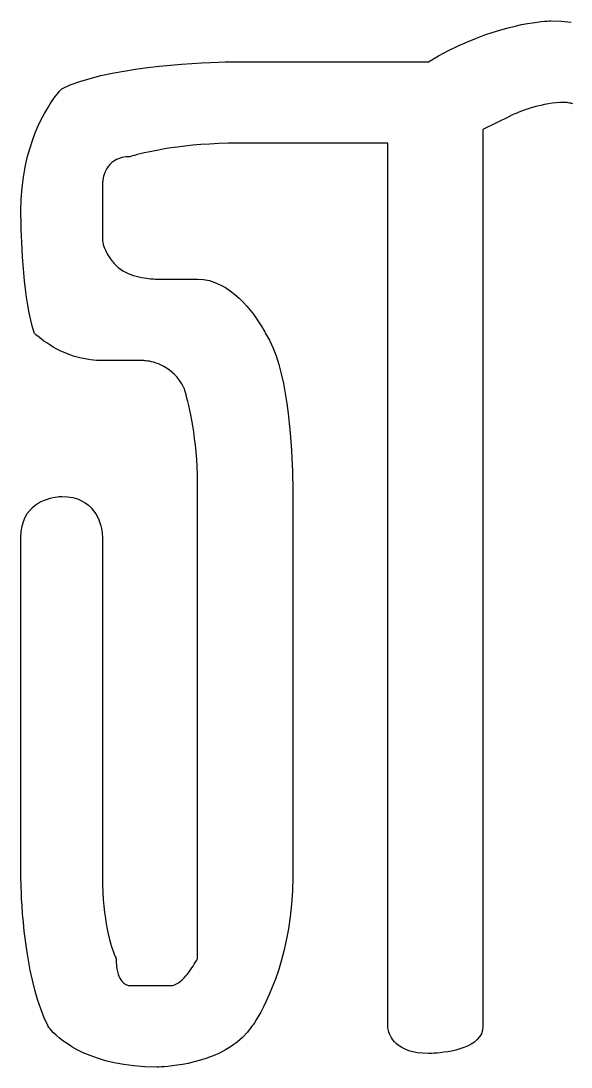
# Model space of a CAD drawing. Extents: x 8 to 213, y -217 to -66.
# Drawn here: x 132.67 to 136.92, y -102.8 to -94.72 of the extents above; entities that cross this region are included whole.
import ezdxf

# ---------------------------------------------------------------- set-up
doc = ezdxf.new("R2010")
doc.units = 0
doc.header["$MEASUREMENT"] = 0

msp = doc.modelspace()

# ---------------------------------------------------------------- linework, layer by layer
for p, q in [((136.4345, -94.7701, -55.0162), (136.4876, -94.757, -55.0162)), ((136.4876, -94.757, -55.0162), (136.5367, -94.7464, -55.0162)), ((136.5367, -94.7464, -55.0162), (136.5817, -94.7378, -55.0162)), ((136.5817, -94.7378, -55.0162), (136.6222, -94.7312, -55.0162)), ((136.6222, -94.7312, -55.0162), (136.6582, -94.7262, -55.0162)), ((136.6582, -94.7262, -55.0162), (136.6892, -94.7226, -55.0162)), ((136.6892, -94.7226, -55.0162), (136.7151, -94.7202, -55.0162)), ((136.7151, -94.7202, -55.0162), (136.7357, -94.7188, -55.0162)), ((136.7357, -94.7188, -55.0162), (136.7507, -94.718, -55.0162)), ((136.7507, -94.718, -55.0162), (136.7599, -94.7177, -55.0162)), ((136.7599, -94.7177, -55.0162), (136.763, -94.7177, -55.0162)), ((136.763, -94.7177, -55.0162), (136.8416, -94.72, -55.0162)), ((136.8416, -94.72, -55.0162), (136.9198, -94.7265, -55.0162)), ((136.1876, -94.8505, -55.0162), (136.254, -94.8256, -55.0162)), ((136.254, -94.8256, -55.0162), (136.3175, -94.8041, -55.0162)), ((136.3175, -94.8041, -55.0162), (136.3777, -94.7857, -55.0162)), ((136.3777, -94.7857, -55.0162), (136.4345, -94.7701, -55.0162)), ((135.9727, -94.9471, -55.0162), (136.0467, -94.911, -55.0162)), ((136.0467, -94.911, -55.0162), (136.1184, -94.8788, -55.0162)), ((136.1184, -94.8788, -55.0162), (136.1876, -94.8505, -55.0162)), ((135.8188, -95.0324, -55.0162), (135.8966, -94.9875, -55.0162)), ((135.8966, -94.9875, -55.0162), (135.9727, -94.9471, -55.0162)), ((133.5566, -95.09, -55.0162), (133.6475, -95.0777, -55.0162)), ((133.6475, -95.0777, -55.0162), (133.7375, -95.0673, -55.0162)), ((133.7375, -95.0673, -55.0162), (133.8254, -95.0586, -55.0162)), ((133.8254, -95.0586, -55.0162), (133.9102, -95.0515, -55.0162)), ((133.9102, -95.0515, -55.0162), (133.9908, -95.0459, -55.0162)), ((133.9908, -95.0459, -55.0162), (134.066, -95.0414, -55.0162)), ((134.066, -95.0414, -55.0162), (134.1347, -95.0381, -55.0162)), ((134.1347, -95.0381, -55.0162), (134.1959, -95.0357, -55.0162)), ((134.1959, -95.0357, -55.0162), (134.2484, -95.0341, -55.0162)), ((134.2484, -95.0341, -55.0162), (134.2912, -95.0331, -55.0162)), ((134.2912, -95.0331, -55.0162), (134.3231, -95.0326, -55.0162)), ((134.3231, -95.0326, -55.0162), (134.3431, -95.0324, -55.0162)), ((134.3431, -95.0324, -55.0162), (134.35, -95.0324, -55.0162)), ((134.35, -95.0324, -55.0162), (135.8188, -95.0324, -55.0162)), ((135.8188, -95.0324, -55.0162), (135.8188, -95.0324, -55.0162)), ((135.8188, -95.0324, -55.0162), (135.8188, -95.0324, -55.0162)), ((133.1263, -95.1854, -55.0162), (133.2054, -95.1613, -55.0162)), ((133.2054, -95.1613, -55.0162), (133.2891, -95.1399, -55.0162)), ((133.2891, -95.1399, -55.0162), (133.3763, -95.1209, -55.0162)), ((133.3763, -95.1209, -55.0162), (133.4658, -95.1044, -55.0162)), ((133.4658, -95.1044, -55.0162), (133.5566, -95.09, -55.0162)), ((132.9861, -95.2422, -55.0162), (133.0528, -95.2123, -55.0162)), ((133.0528, -95.2123, -55.0162), (133.1263, -95.1854, -55.0162)), ((132.9182, -95.3272, -55.0162), (132.937, -95.3013, -55.0162)), ((132.937, -95.3013, -55.0162), (132.9534, -95.28, -55.0162)), ((132.9534, -95.28, -55.0162), (132.967, -95.2635, -55.0162)), ((132.967, -95.2635, -55.0162), (132.9773, -95.2517, -55.0162)), ((132.9773, -95.2517, -55.0162), (132.9839, -95.2446, -55.0162)), ((132.9839, -95.2446, -55.0162), (132.9861, -95.2422, -55.0162)), ((132.8523, -95.4334, -55.0162), (132.8754, -95.3933, -55.0162)), ((132.8754, -95.3933, -55.0162), (132.8975, -95.3579, -55.0162)), ((132.8975, -95.3579, -55.0162), (132.9182, -95.3272, -55.0162)), ((136.5794, -95.3996, -55.0162), (136.5566, -95.4075, -55.0162)), ((136.6037, -95.3918, -55.0162), (136.5794, -95.3996, -55.0162)), ((136.6295, -95.3841, -55.0162), (136.6037, -95.3918, -55.0162)), ((136.6566, -95.3767, -55.0162), (136.6295, -95.3841, -55.0162)), ((136.6847, -95.3698, -55.0162), (136.6566, -95.3767, -55.0162)), ((136.7138, -95.3636, -55.0162), (136.6847, -95.3698, -55.0162)), ((136.7437, -95.3581, -55.0162), (136.7138, -95.3636, -55.0162)), ((136.7742, -95.3535, -55.0162), (136.7437, -95.3581, -55.0162)), ((136.8051, -95.3501, -55.0162), (136.7742, -95.3535, -55.0162)), ((136.8364, -95.3479, -55.0162), (136.8051, -95.3501, -55.0162)), ((136.8679, -95.3472, -55.0162), (136.8364, -95.3479, -55.0162)), ((136.8687, -95.3472, -55.0162), (136.8679, -95.3472, -55.0162)), ((136.871, -95.3473, -55.0162), (136.8687, -95.3472, -55.0162)), ((136.875, -95.3475, -55.0162), (136.871, -95.3473, -55.0162)), ((136.8805, -95.348, -55.0162), (136.875, -95.3475, -55.0162)), ((136.8876, -95.3488, -55.0162), (136.8805, -95.348, -55.0162)), ((136.8962, -95.35, -55.0162), (136.8876, -95.3488, -55.0162)), ((136.9064, -95.3517, -55.0162), (136.8962, -95.35, -55.0162)), ((136.9182, -95.3539, -55.0162), (136.9064, -95.3517, -55.0162)), ((136.9316, -95.3567, -55.0162), (136.9182, -95.3539, -55.0162)), ((132.8052, -95.5279, -55.0162), (132.8288, -95.4783, -55.0162)), ((132.8288, -95.4783, -55.0162), (132.8523, -95.4334, -55.0162)), ((136.4482, -95.4521, -55.0162), (136.2384, -95.557, -55.0162)), ((136.4498, -95.4513, -55.0162), (136.4482, -95.4521, -55.0162)), ((136.4543, -95.4491, -55.0162), (136.4498, -95.4513, -55.0162)), ((136.4617, -95.4457, -55.0162), (136.4543, -95.4491, -55.0162)), ((136.4717, -95.4412, -55.0162), (136.4617, -95.4457, -55.0162)), ((136.4843, -95.4357, -55.0162), (136.4717, -95.4412, -55.0162)), ((136.4992, -95.4294, -55.0162), (136.4843, -95.4357, -55.0162)), ((136.5163, -95.4225, -55.0162), (136.4992, -95.4294, -55.0162)), ((136.5355, -95.4151, -55.0162), (136.5163, -95.4225, -55.0162)), ((136.5566, -95.4075, -55.0162), (136.5355, -95.4151, -55.0162)), ((132.7822, -95.5822, -55.0162), (132.8052, -95.5279, -55.0162)), ((136.2384, -95.557, -55.0162), (136.2384, -102.4812, -55.0162)), ((132.7394, -95.7049, -55.0162), (132.7601, -95.6412, -55.0162)), ((132.7601, -95.6412, -55.0162), (132.7822, -95.5822, -55.0162)), ((132.7206, -95.7734, -55.0162), (132.7394, -95.7049, -55.0162)), ((133.6923, -95.7222, -55.0162), (133.6551, -95.7299, -55.0162)), ((133.7336, -95.7144, -55.0162), (133.6923, -95.7222, -55.0162)), ((133.7789, -95.7065, -55.0162), (133.7336, -95.7144, -55.0162)), ((133.828, -95.6988, -55.0162), (133.7789, -95.7065, -55.0162)), ((133.8808, -95.6915, -55.0162), (133.828, -95.6988, -55.0162)), ((133.9374, -95.6846, -55.0162), (133.8808, -95.6915, -55.0162)), ((133.9976, -95.6783, -55.0162), (133.9374, -95.6846, -55.0162)), ((134.0613, -95.6728, -55.0162), (133.9976, -95.6783, -55.0162)), ((134.1285, -95.6683, -55.0162), (134.0613, -95.6728, -55.0162)), ((134.199, -95.6648, -55.0162), (134.1285, -95.6683, -55.0162)), ((134.2729, -95.6627, -55.0162), (134.199, -95.6648, -55.0162)), ((134.35, -95.6619, -55.0162), (134.2729, -95.6627, -55.0162)), ((135.504, -95.6619, -55.0162), (134.35, -95.6619, -55.0162)), ((135.504, -102.4812, -55.0162), (135.504, -95.6619, -55.0162)), ((132.7041, -95.8465, -55.0162), (132.7206, -95.7734, -55.0162)), ((133.3894, -95.7996, -55.0162), (133.3728, -95.8121, -55.0162)), ((133.4083, -95.7886, -55.0162), (133.3894, -95.7996, -55.0162)), ((133.4297, -95.7796, -55.0162), (133.4083, -95.7886, -55.0162)), ((133.4538, -95.7727, -55.0162), (133.4297, -95.7796, -55.0162)), ((133.4808, -95.7683, -55.0162), (133.4538, -95.7727, -55.0162)), ((133.5107, -95.7668, -55.0162), (133.4808, -95.7683, -55.0162)), ((133.513, -95.766, -55.0162), (133.5107, -95.7668, -55.0162)), ((133.52, -95.7639, -55.0162), (133.513, -95.766, -55.0162)), ((133.5316, -95.7604, -55.0162), (133.52, -95.7639, -55.0162)), ((133.5476, -95.7559, -55.0162), (133.5316, -95.7604, -55.0162)), ((133.5681, -95.7504, -55.0162), (133.5476, -95.7559, -55.0162)), ((133.5928, -95.7441, -55.0162), (133.5681, -95.7504, -55.0162)), ((133.6219, -95.7372, -55.0162), (133.5928, -95.7441, -55.0162)), ((133.6551, -95.7299, -55.0162), (133.6219, -95.7372, -55.0162)), ((132.6905, -95.9244, -55.0162), (132.7041, -95.8465, -55.0162)), ((133.32, -95.8874, -55.0162), (133.3143, -95.9028, -55.0162)), ((133.3271, -95.8717, -55.0162), (133.32, -95.8874, -55.0162)), ((133.3358, -95.856, -55.0162), (133.3271, -95.8717, -55.0162)), ((133.3462, -95.8407, -55.0162), (133.3358, -95.856, -55.0162)), ((133.3585, -95.8259, -55.0162), (133.3462, -95.8407, -55.0162)), ((133.3728, -95.8121, -55.0162), (133.3585, -95.8259, -55.0162)), ((132.6802, -96.0071, -55.0162), (132.6905, -95.9244, -55.0162)), ((133.3016, -95.9639, -55.0162), (133.3011, -95.9708, -55.0162)), ((133.3026, -95.9548, -55.0162), (133.3016, -95.9639, -55.0162)), ((133.3042, -95.9438, -55.0162), (133.3026, -95.9548, -55.0162)), ((133.3065, -95.9313, -55.0162), (133.3042, -95.9438, -55.0162)), ((133.3099, -95.9175, -55.0162), (133.3065, -95.9313, -55.0162)), ((133.3143, -95.9028, -55.0162), (133.3099, -95.9175, -55.0162)), ((132.6737, -96.0944, -55.0162), (132.6802, -96.0071, -55.0162)), ((133.3011, -95.9708, -55.0162), (133.3009, -95.9751, -55.0162)), ((133.3009, -95.9751, -55.0162), (133.3009, -95.9766, -55.0162)), ((133.3009, -95.9766, -55.0162), (133.3009, -96.3963, -55.0162)), ((132.6714, -96.1865, -55.0162), (132.6737, -96.0944, -55.0162)), ((132.6714, -96.1911, -55.0162), (132.6714, -96.1865, -55.0162)), ((132.6714, -96.1865, -55.0162), (132.6714, -96.1865, -55.0162)), ((132.6715, -96.2044, -55.0162), (132.6714, -96.1911, -55.0162)), ((132.6718, -96.2258, -55.0162), (132.6715, -96.2044, -55.0162)), ((132.6722, -96.2544, -55.0162), (132.6718, -96.2258, -55.0162)), ((132.673, -96.2897, -55.0162), (132.6722, -96.2544, -55.0162)), ((132.6742, -96.3309, -55.0162), (132.673, -96.2897, -55.0162)), ((132.6759, -96.3773, -55.0162), (132.6742, -96.3309, -55.0162)), ((132.6781, -96.4282, -55.0162), (132.6759, -96.3773, -55.0162)), ((132.681, -96.4828, -55.0162), (132.6781, -96.4282, -55.0162)), ((133.3009, -96.3963, -55.0162), (133.3016, -96.412, -55.0162)), ((133.3016, -96.412, -55.0162), (133.3038, -96.4276, -55.0162)), ((133.3038, -96.4276, -55.0162), (133.3073, -96.4431, -55.0162)), ((133.3073, -96.4431, -55.0162), (133.3118, -96.4584, -55.0162)), ((132.6845, -96.5405, -55.0162), (132.681, -96.4828, -55.0162)), ((133.3118, -96.4584, -55.0162), (133.3173, -96.4733, -55.0162)), ((133.3173, -96.4733, -55.0162), (133.3235, -96.4879, -55.0162)), ((133.3235, -96.4879, -55.0162), (133.3304, -96.5019, -55.0162)), ((133.3304, -96.5019, -55.0162), (133.3378, -96.5155, -55.0162)), ((133.3378, -96.5155, -55.0162), (133.3455, -96.5283, -55.0162)), ((133.3455, -96.5283, -55.0162), (133.3533, -96.5405, -55.0162)), ((132.6889, -96.6006, -55.0162), (132.6845, -96.5405, -55.0162)), ((132.6941, -96.6623, -55.0162), (132.6889, -96.6006, -55.0162)), ((133.3533, -96.5405, -55.0162), (133.3612, -96.5519, -55.0162)), ((133.3612, -96.5519, -55.0162), (133.3689, -96.5625, -55.0162)), ((133.3689, -96.5625, -55.0162), (133.3762, -96.572, -55.0162)), ((133.3762, -96.572, -55.0162), (133.3831, -96.5806, -55.0162)), ((133.3831, -96.5806, -55.0162), (133.3894, -96.5881, -55.0162)), ((133.3894, -96.5881, -55.0162), (133.3949, -96.5944, -55.0162)), ((133.3949, -96.5944, -55.0162), (133.3994, -96.5994, -55.0162)), ((133.3994, -96.5994, -55.0162), (133.4029, -96.6031, -55.0162)), ((133.4029, -96.6031, -55.0162), (133.405, -96.6053, -55.0162)), ((133.405, -96.6053, -55.0162), (133.4058, -96.6061, -55.0162)), ((133.4058, -96.6061, -55.0162), (133.4223, -96.6211, -55.0162)), ((132.7002, -96.725, -55.0162), (132.6941, -96.6623, -55.0162)), ((133.4223, -96.6211, -55.0162), (133.4401, -96.6345, -55.0162)), ((133.4401, -96.6345, -55.0162), (133.459, -96.6466, -55.0162)), ((133.459, -96.6466, -55.0162), (133.4788, -96.6573, -55.0162)), ((133.4788, -96.6573, -55.0162), (133.4992, -96.6668, -55.0162)), ((133.4992, -96.6668, -55.0162), (133.52, -96.675, -55.0162)), ((133.52, -96.675, -55.0162), (133.541, -96.6822, -55.0162)), ((133.541, -96.6822, -55.0162), (133.5619, -96.6884, -55.0162)), ((133.5619, -96.6884, -55.0162), (133.5825, -96.6936, -55.0162)), ((133.5825, -96.6936, -55.0162), (133.6025, -96.6979, -55.0162)), ((132.7074, -96.7879, -55.0162), (132.7002, -96.725, -55.0162)), ((133.6025, -96.6979, -55.0162), (133.6217, -96.7015, -55.0162)), ((133.6217, -96.7015, -55.0162), (133.64, -96.7043, -55.0162)), ((133.64, -96.7043, -55.0162), (133.6569, -96.7065, -55.0162)), ((133.6569, -96.7065, -55.0162), (133.6724, -96.7082, -55.0162)), ((133.6724, -96.7082, -55.0162), (133.6861, -96.7094, -55.0162)), ((133.6861, -96.7094, -55.0162), (133.6979, -96.7102, -55.0162)), ((133.6979, -96.7102, -55.0162), (133.7074, -96.7107, -55.0162)), ((133.7074, -96.7107, -55.0162), (133.7145, -96.7109, -55.0162)), ((133.7145, -96.7109, -55.0162), (133.719, -96.711, -55.0162)), ((133.719, -96.711, -55.0162), (133.7205, -96.711, -55.0162)), ((133.7205, -96.711, -55.0162), (134.0353, -96.711, -55.0162)), ((134.0353, -96.711, -55.0162), (134.0817, -96.7141, -55.0162)), ((134.0817, -96.7141, -55.0162), (134.1264, -96.7228, -55.0162)), ((134.1264, -96.7228, -55.0162), (134.1695, -96.7365, -55.0162)), ((134.1695, -96.7365, -55.0162), (134.2107, -96.7547, -55.0162)), ((134.2107, -96.7547, -55.0162), (134.25, -96.7766, -55.0162)), ((134.25, -96.7766, -55.0162), (134.2874, -96.8017, -55.0162)), ((132.7157, -96.8503, -55.0162), (132.7074, -96.7879, -55.0162)), ((132.7251, -96.9116, -55.0162), (132.7157, -96.8503, -55.0162)), ((134.2874, -96.8017, -55.0162), (134.3227, -96.8292, -55.0162)), ((134.3227, -96.8292, -55.0162), (134.3559, -96.8587, -55.0162)), ((132.7358, -96.971, -55.0162), (132.7251, -96.9116, -55.0162)), ((134.3559, -96.8587, -55.0162), (134.3869, -96.8895, -55.0162)), ((134.3869, -96.8895, -55.0162), (134.4156, -96.9208, -55.0162)), ((134.4156, -96.9208, -55.0162), (134.4419, -96.9522, -55.0162)), ((132.7479, -97.0277, -55.0162), (132.7358, -96.971, -55.0162)), ((134.4419, -96.9522, -55.0162), (134.4658, -96.9829, -55.0162)), ((134.4658, -96.9829, -55.0162), (134.4872, -97.0124, -55.0162)), ((134.4872, -97.0124, -55.0162), (134.506, -97.04, -55.0162)), ((132.7614, -97.0812, -55.0162), (132.7479, -97.0277, -55.0162)), ((132.7763, -97.1307, -55.0162), (132.7614, -97.0812, -55.0162)), ((134.506, -97.04, -55.0162), (134.5221, -97.0651, -55.0162)), ((134.5221, -97.0651, -55.0162), (134.5355, -97.087, -55.0162)), ((134.5355, -97.087, -55.0162), (134.546, -97.1052, -55.0162)), ((132.7779, -97.1322, -55.0162), (132.7763, -97.1307, -55.0162)), ((132.7825, -97.1365, -55.0162), (132.7779, -97.1322, -55.0162)), ((132.7901, -97.1434, -55.0162), (132.7825, -97.1365, -55.0162)), ((132.8007, -97.1525, -55.0162), (132.7901, -97.1434, -55.0162)), ((132.814, -97.1634, -55.0162), (132.8007, -97.1525, -55.0162)), ((132.8301, -97.176, -55.0162), (132.814, -97.1634, -55.0162)), ((132.8489, -97.1898, -55.0162), (132.8301, -97.176, -55.0162)), ((134.546, -97.1052, -55.0162), (134.5536, -97.1189, -55.0162)), ((134.5536, -97.1189, -55.0162), (134.5583, -97.1276, -55.0162)), ((134.5583, -97.1276, -55.0162), (134.5598, -97.1307, -55.0162)), ((134.5598, -97.1307, -55.0162), (134.5897, -97.1816, -55.0162)), ((132.8703, -97.2045, -55.0162), (132.8489, -97.1898, -55.0162)), ((132.8942, -97.2199, -55.0162), (132.8703, -97.2045, -55.0162)), ((132.9206, -97.2356, -55.0162), (132.8942, -97.2199, -55.0162)), ((132.9493, -97.2513, -55.0162), (132.9206, -97.2356, -55.0162)), ((132.9803, -97.2666, -55.0162), (132.9493, -97.2513, -55.0162)), ((134.5897, -97.1816, -55.0162), (134.6167, -97.2395, -55.0162)), ((134.6167, -97.2395, -55.0162), (134.6408, -97.3031, -55.0162)), ((133.0135, -97.2814, -55.0162), (132.9803, -97.2666, -55.0162)), ((133.0488, -97.2952, -55.0162), (133.0135, -97.2814, -55.0162)), ((133.0861, -97.3077, -55.0162), (133.0488, -97.2952, -55.0162)), ((133.1255, -97.3187, -55.0162), (133.0861, -97.3077, -55.0162)), ((133.1667, -97.3277, -55.0162), (133.1255, -97.3187, -55.0162)), ((133.2097, -97.3346, -55.0162), (133.1667, -97.3277, -55.0162)), ((133.2545, -97.339, -55.0162), (133.2097, -97.3346, -55.0162)), ((133.3009, -97.3405, -55.0162), (133.2545, -97.339, -55.0162)), ((133.6156, -97.3405, -55.0162), (133.3009, -97.3405, -55.0162)), ((133.6171, -97.3405, -55.0162), (133.6156, -97.3405, -55.0162)), ((133.6216, -97.3407, -55.0162), (133.6171, -97.3405, -55.0162)), ((133.6287, -97.3412, -55.0162), (133.6216, -97.3407, -55.0162)), ((133.6383, -97.3422, -55.0162), (133.6287, -97.3412, -55.0162)), ((133.65, -97.3438, -55.0162), (133.6383, -97.3422, -55.0162)), ((134.6408, -97.3031, -55.0162), (134.6622, -97.3715, -55.0162)), ((133.6638, -97.3461, -55.0162), (133.65, -97.3438, -55.0162)), ((133.6792, -97.3495, -55.0162), (133.6638, -97.3461, -55.0162)), ((133.6962, -97.3539, -55.0162), (133.6792, -97.3495, -55.0162)), ((133.7144, -97.3596, -55.0162), (133.6962, -97.3539, -55.0162)), ((133.7336, -97.3667, -55.0162), (133.7144, -97.3596, -55.0162)), ((133.7537, -97.3754, -55.0162), (133.7336, -97.3667, -55.0162)), ((133.7742, -97.3858, -55.0162), (133.7537, -97.3754, -55.0162)), ((133.7951, -97.3981, -55.0162), (133.7742, -97.3858, -55.0162)), ((133.8161, -97.4125, -55.0162), (133.7951, -97.3981, -55.0162)), ((133.8369, -97.429, -55.0162), (133.8161, -97.4125, -55.0162)), ((134.6622, -97.3715, -55.0162), (134.6811, -97.4438, -55.0162)), ((133.8573, -97.4479, -55.0162), (133.8369, -97.429, -55.0162)), ((133.8771, -97.4693, -55.0162), (133.8573, -97.4479, -55.0162)), ((133.896, -97.4934, -55.0162), (133.8771, -97.4693, -55.0162)), ((133.9139, -97.5204, -55.0162), (133.896, -97.4934, -55.0162)), ((134.6811, -97.4438, -55.0162), (134.6977, -97.5187, -55.0162)), ((133.9303, -97.5503, -55.0162), (133.9139, -97.5204, -55.0162)), ((133.9311, -97.5526, -55.0162), (133.9303, -97.5503, -55.0162)), ((133.9333, -97.5595, -55.0162), (133.9311, -97.5526, -55.0162)), ((133.9367, -97.5708, -55.0162), (133.9333, -97.5595, -55.0162)), ((133.9413, -97.5864, -55.0162), (133.9367, -97.5708, -55.0162)), ((134.6977, -97.5187, -55.0162), (134.712, -97.5954, -55.0162)), ((133.9467, -97.606, -55.0162), (133.9413, -97.5864, -55.0162)), ((133.953, -97.6296, -55.0162), (133.9467, -97.606, -55.0162)), ((133.9599, -97.657, -55.0162), (133.953, -97.6296, -55.0162)), ((133.9673, -97.688, -55.0162), (133.9599, -97.657, -55.0162)), ((134.712, -97.5954, -55.0162), (134.7243, -97.6728, -55.0162)), ((133.975, -97.7224, -55.0162), (133.9673, -97.688, -55.0162)), ((133.9828, -97.7601, -55.0162), (133.975, -97.7224, -55.0162)), ((134.7243, -97.6728, -55.0162), (134.7347, -97.7499, -55.0162)), ((133.9906, -97.801, -55.0162), (133.9828, -97.7601, -55.0162)), ((133.9983, -97.8449, -55.0162), (133.9906, -97.801, -55.0162)), ((134.7347, -97.7499, -55.0162), (134.7434, -97.8257, -55.0162)), ((134.7434, -97.8257, -55.0162), (134.7505, -97.8991, -55.0162)), ((134.0057, -97.8916, -55.0162), (133.9983, -97.8449, -55.0162)), ((134.0126, -97.941, -55.0162), (134.0057, -97.8916, -55.0162)), ((134.7505, -97.8991, -55.0162), (134.7562, -97.9691, -55.0162)), ((134.0189, -97.9929, -55.0162), (134.0126, -97.941, -55.0162)), ((134.7562, -97.9691, -55.0162), (134.7606, -98.0347, -55.0162)), ((134.0243, -98.0472, -55.0162), (134.0189, -97.9929, -55.0162)), ((134.0289, -98.1036, -55.0162), (134.0243, -98.0472, -55.0162)), ((134.7606, -98.0347, -55.0162), (134.764, -98.0949, -55.0162)), ((134.0323, -98.1622, -55.0162), (134.0289, -98.1036, -55.0162)), ((134.764, -98.0949, -55.0162), (134.7664, -98.1486, -55.0162)), ((134.7664, -98.1486, -55.0162), (134.768, -98.1949, -55.0162)), ((134.0345, -98.2226, -55.0162), (134.0323, -98.1622, -55.0162)), ((134.0353, -98.2847, -55.0162), (134.0345, -98.2226, -55.0162)), ((134.768, -98.1949, -55.0162), (134.7689, -98.2326, -55.0162)), ((134.0353, -101.3271, -55.0162), (134.0353, -98.2847, -55.0162)), ((134.7689, -98.2326, -55.0162), (134.7694, -98.2609, -55.0162)), ((134.7694, -98.2609, -55.0162), (134.7696, -98.2786, -55.0162)), ((134.7696, -98.2786, -55.0162), (134.7696, -98.2847, -55.0162)), ((134.7696, -98.2847, -55.0162), (134.7696, -101.3271, -55.0162)), ((132.937, -98.3945, -55.0162), (132.9534, -98.3921, -55.0162)), ((132.9534, -98.3921, -55.0162), (132.967, -98.3907, -55.0162)), ((132.967, -98.3907, -55.0162), (132.9773, -98.3899, -55.0162)), ((132.9773, -98.3899, -55.0162), (132.9839, -98.3896, -55.0162)), ((132.9839, -98.3896, -55.0162), (132.9861, -98.3896, -55.0162)), ((132.9861, -98.3896, -55.0162), (133.031, -98.3919, -55.0162)), ((133.031, -98.3919, -55.0162), (133.0714, -98.3984, -55.0162)), ((132.7601, -98.476, -55.0162), (132.7822, -98.4576, -55.0162)), ((132.7822, -98.4576, -55.0162), (132.8052, -98.442, -55.0162)), ((132.8052, -98.442, -55.0162), (132.8288, -98.4289, -55.0162)), ((132.8288, -98.4289, -55.0162), (132.8523, -98.4183, -55.0162)), ((132.8523, -98.4183, -55.0162), (132.8754, -98.4097, -55.0162)), ((132.8754, -98.4097, -55.0162), (132.8975, -98.4031, -55.0162)), ((132.8975, -98.4031, -55.0162), (132.9182, -98.3981, -55.0162)), ((132.9182, -98.3981, -55.0162), (132.937, -98.3945, -55.0162)), ((133.0714, -98.3984, -55.0162), (133.1076, -98.4087, -55.0162)), ((133.1076, -98.4087, -55.0162), (133.1397, -98.4223, -55.0162)), ((133.1397, -98.4223, -55.0162), (133.1681, -98.4388, -55.0162)), ((133.1681, -98.4388, -55.0162), (133.1929, -98.4576, -55.0162)), ((133.1929, -98.4576, -55.0162), (133.2144, -98.4783, -55.0162)), ((132.6905, -98.5829, -55.0162), (132.7041, -98.5507, -55.0162)), ((132.7041, -98.5507, -55.0162), (132.7206, -98.5224, -55.0162)), ((132.7206, -98.5224, -55.0162), (132.7394, -98.4976, -55.0162)), ((132.7394, -98.4976, -55.0162), (132.7601, -98.476, -55.0162)), ((133.2144, -98.4783, -55.0162), (133.2329, -98.5004, -55.0162)), ((133.2329, -98.5004, -55.0162), (133.2485, -98.5234, -55.0162)), ((133.2485, -98.5234, -55.0162), (133.2615, -98.547, -55.0162)), ((133.2615, -98.547, -55.0162), (133.2722, -98.5705, -55.0162)), ((132.6737, -98.6595, -55.0162), (132.6802, -98.619, -55.0162)), ((132.6802, -98.619, -55.0162), (132.6905, -98.5829, -55.0162)), ((133.2722, -98.5705, -55.0162), (133.2807, -98.5936, -55.0162)), ((133.2807, -98.5936, -55.0162), (133.2874, -98.6157, -55.0162)), ((133.2874, -98.6157, -55.0162), (133.2924, -98.6364, -55.0162)), ((132.6714, -98.7043, -55.0162), (132.6737, -98.6595, -55.0162)), ((132.6714, -101.3271, -55.0162), (132.6714, -98.7043, -55.0162)), ((133.2924, -98.6364, -55.0162), (133.296, -98.6552, -55.0162)), ((133.296, -98.6552, -55.0162), (133.2984, -98.6716, -55.0162)), ((133.2984, -98.6716, -55.0162), (133.2998, -98.6852, -55.0162)), ((133.2998, -98.6852, -55.0162), (133.3006, -98.6955, -55.0162)), ((133.3006, -98.6955, -55.0162), (133.3008, -98.7021, -55.0162)), ((133.3008, -98.7021, -55.0162), (133.3009, -98.7043, -55.0162)), ((133.3009, -98.7043, -55.0162), (133.3009, -101.3271, -55.0162)), ((132.6714, -101.3325, -55.0162), (132.6714, -101.3271, -55.0162)), ((132.6716, -101.3481, -55.0162), (132.6714, -101.3325, -55.0162)), ((132.6721, -101.3732, -55.0162), (132.6716, -101.3481, -55.0162)), ((132.6731, -101.4069, -55.0162), (132.6721, -101.3732, -55.0162)), ((133.3009, -101.3271, -55.0162), (133.3016, -101.3885, -55.0162)), ((134.0353, -101.3295, -55.0162), (134.0353, -101.3271, -55.0162)), ((134.0353, -101.3363, -55.0162), (134.0353, -101.3295, -55.0162)), ((134.0353, -101.3473, -55.0162), (134.0353, -101.3363, -55.0162)), ((134.0353, -101.3624, -55.0162), (134.0353, -101.3473, -55.0162)), ((134.0353, -101.3812, -55.0162), (134.0353, -101.3624, -55.0162)), ((134.0353, -101.4036, -55.0162), (134.0353, -101.3812, -55.0162)), ((134.7696, -101.3271, -55.0162), (134.7674, -101.4349, -55.0162)), ((132.6747, -101.4484, -55.0162), (132.6731, -101.4069, -55.0162)), ((132.6771, -101.4971, -55.0162), (132.6747, -101.4484, -55.0162)), ((133.3016, -101.3885, -55.0162), (133.3038, -101.4467, -55.0162)), ((133.3038, -101.4467, -55.0162), (133.3073, -101.5018, -55.0162)), ((134.0353, -101.4293, -55.0162), (134.0353, -101.4036, -55.0162)), ((134.0353, -101.4581, -55.0162), (134.0353, -101.4293, -55.0162)), ((134.0353, -101.4897, -55.0162), (134.0353, -101.4581, -55.0162)), ((134.7674, -101.4349, -55.0162), (134.7608, -101.5379, -55.0162)), ((132.6804, -101.552, -55.0162), (132.6771, -101.4971, -55.0162)), ((133.3073, -101.5018, -55.0162), (133.3118, -101.5537, -55.0162)), ((134.0353, -101.5238, -55.0162), (134.0353, -101.4897, -55.0162)), ((134.0353, -101.5604, -55.0162), (134.0353, -101.5238, -55.0162)), ((134.7608, -101.5379, -55.0162), (134.7505, -101.636, -55.0162)), ((132.6848, -101.6125, -55.0162), (132.6804, -101.552, -55.0162)), ((132.6905, -101.6777, -55.0162), (132.6848, -101.6125, -55.0162)), ((133.3118, -101.5537, -55.0162), (133.3173, -101.6025, -55.0162)), ((133.3173, -101.6025, -55.0162), (133.3235, -101.6482, -55.0162)), ((134.0353, -101.5991, -55.0162), (134.0353, -101.5604, -55.0162)), ((134.0353, -101.6396, -55.0162), (134.0353, -101.5991, -55.0162)), ((132.6976, -101.7468, -55.0162), (132.6905, -101.6777, -55.0162)), ((133.3235, -101.6482, -55.0162), (133.3304, -101.6907, -55.0162)), ((133.3304, -101.6907, -55.0162), (133.3378, -101.73, -55.0162)), ((134.0353, -101.6818, -55.0162), (134.0353, -101.6396, -55.0162)), ((134.0353, -101.7255, -55.0162), (134.0353, -101.6818, -55.0162)), ((134.7505, -101.636, -55.0162), (134.7369, -101.7292, -55.0162)), ((132.7063, -101.819, -55.0162), (132.6976, -101.7468, -55.0162)), ((133.3378, -101.73, -55.0162), (133.3455, -101.7662, -55.0162)), ((133.3455, -101.7662, -55.0162), (133.3533, -101.7992, -55.0162)), ((134.0353, -101.7703, -55.0162), (134.0353, -101.7255, -55.0162)), ((134.0353, -101.816, -55.0162), (134.0353, -101.7703, -55.0162)), ((134.7369, -101.7292, -55.0162), (134.7205, -101.8173, -55.0162)), ((132.7167, -101.8937, -55.0162), (132.7063, -101.819, -55.0162)), ((133.3533, -101.7992, -55.0162), (133.3612, -101.8291, -55.0162)), ((133.3612, -101.8291, -55.0162), (133.3689, -101.8559, -55.0162)), ((133.3689, -101.8559, -55.0162), (133.3762, -101.8795, -55.0162)), ((134.0353, -101.8625, -55.0162), (134.0353, -101.816, -55.0162)), ((134.0353, -101.9094, -55.0162), (134.0353, -101.8625, -55.0162)), ((134.7205, -101.8173, -55.0162), (134.7017, -101.9003, -55.0162)), ((132.729, -101.9699, -55.0162), (132.7167, -101.8937, -55.0162)), ((133.3762, -101.8795, -55.0162), (133.3831, -101.9, -55.0162)), ((133.3831, -101.9, -55.0162), (133.3894, -101.9173, -55.0162)), ((133.3894, -101.9173, -55.0162), (133.3949, -101.9314, -55.0162)), ((133.3949, -101.9314, -55.0162), (133.3994, -101.9424, -55.0162)), ((133.3994, -101.9424, -55.0162), (133.4029, -101.9503, -55.0162)), ((134.0353, -101.9566, -55.0162), (134.0353, -101.9094, -55.0162)), ((134.7017, -101.9003, -55.0162), (134.681, -101.9781, -55.0162)), ((132.7434, -102.0468, -55.0162), (132.729, -101.9699, -55.0162)), ((133.4029, -101.9503, -55.0162), (133.405, -101.955, -55.0162)), ((133.405, -101.955, -55.0162), (133.4058, -101.9566, -55.0162)), ((133.4058, -101.9566, -55.0162), (133.4066, -101.9865, -55.0162)), ((133.4066, -101.9865, -55.0162), (133.4087, -102.0135, -55.0162)), ((133.4087, -102.0135, -55.0162), (133.4122, -102.0376, -55.0162)), ((133.9916, -102.0305, -55.0162), (134.0012, -102.0157, -55.0162)), ((134.0012, -102.0157, -55.0162), (134.0098, -102.0019, -55.0162)), ((134.0098, -102.0019, -55.0162), (134.0172, -101.9894, -55.0162)), ((134.0172, -101.9894, -55.0162), (134.0235, -101.9784, -55.0162)), ((134.0235, -101.9784, -55.0162), (134.0285, -101.9694, -55.0162)), ((134.0285, -101.9694, -55.0162), (134.0322, -101.9625, -55.0162)), ((134.0322, -101.9625, -55.0162), (134.0345, -101.9581, -55.0162)), ((134.0345, -101.9581, -55.0162), (134.0353, -101.9566, -55.0162)), ((134.681, -101.9781, -55.0162), (134.6589, -102.0506, -55.0162)), ((132.7599, -102.1238, -55.0162), (132.7434, -102.0468, -55.0162)), ((133.4122, -102.0376, -55.0162), (133.4167, -102.059, -55.0162)), ((133.4167, -102.059, -55.0162), (133.4222, -102.0779, -55.0162)), ((133.4222, -102.0779, -55.0162), (133.4285, -102.0945, -55.0162)), ((133.4285, -102.0945, -55.0162), (133.4353, -102.1088, -55.0162)), ((133.917, -102.1211, -55.0162), (133.9311, -102.1073, -55.0162)), ((133.9311, -102.1073, -55.0162), (133.9446, -102.0926, -55.0162)), ((133.9446, -102.0926, -55.0162), (133.9575, -102.0772, -55.0162)), ((133.9575, -102.0772, -55.0162), (133.9697, -102.0615, -55.0162)), ((133.9697, -102.0615, -55.0162), (133.9811, -102.0458, -55.0162)), ((133.9811, -102.0458, -55.0162), (133.9916, -102.0305, -55.0162)), ((134.6589, -102.0506, -55.0162), (134.6358, -102.1178, -55.0162)), ((132.7788, -102.2, -55.0162), (132.7599, -102.1238, -55.0162)), ((133.4353, -102.1088, -55.0162), (133.4427, -102.1211, -55.0162)), ((133.4427, -102.1211, -55.0162), (133.4504, -102.1315, -55.0162)), ((133.4504, -102.1315, -55.0162), (133.4582, -102.1402, -55.0162)), ((133.4582, -102.1402, -55.0162), (133.4661, -102.1473, -55.0162)), ((133.4661, -102.1473, -55.0162), (133.4738, -102.153, -55.0162)), ((133.4738, -102.153, -55.0162), (133.4811, -102.1574, -55.0162)), ((133.4811, -102.1574, -55.0162), (133.488, -102.1608, -55.0162)), ((133.488, -102.1608, -55.0162), (133.4943, -102.1632, -55.0162)), ((133.4943, -102.1632, -55.0162), (133.4998, -102.1648, -55.0162)), ((133.4998, -102.1648, -55.0162), (133.5043, -102.1657, -55.0162)), ((133.5043, -102.1657, -55.0162), (133.5078, -102.1662, -55.0162)), ((133.5078, -102.1662, -55.0162), (133.5099, -102.1664, -55.0162)), ((133.5099, -102.1664, -55.0162), (133.5107, -102.1664, -55.0162)), ((133.5107, -102.1664, -55.0162), (133.8254, -102.1664, -55.0162)), ((133.8254, -102.1664, -55.0162), (133.8412, -102.1649, -55.0162)), ((133.8412, -102.1649, -55.0162), (133.8568, -102.1606, -55.0162)), ((133.8568, -102.1606, -55.0162), (133.8723, -102.1537, -55.0162)), ((133.8723, -102.1537, -55.0162), (133.8875, -102.1446, -55.0162)), ((133.8875, -102.1446, -55.0162), (133.9025, -102.1336, -55.0162)), ((133.9025, -102.1336, -55.0162), (133.917, -102.1211, -55.0162)), ((134.6123, -102.1795, -55.0162), (134.5888, -102.2358, -55.0162)), ((134.6358, -102.1178, -55.0162), (134.6123, -102.1795, -55.0162)), ((132.8003, -102.2746, -55.0162), (132.7788, -102.2, -55.0162)), ((134.5888, -102.2358, -55.0162), (134.5657, -102.2865, -55.0162)), ((132.8244, -102.3469, -55.0162), (132.8003, -102.2746, -55.0162)), ((132.8513, -102.416, -55.0162), (132.8244, -102.3469, -55.0162)), ((134.5436, -102.3314, -55.0162), (134.5229, -102.3707, -55.0162)), ((134.5657, -102.2865, -55.0162), (134.5436, -102.3314, -55.0162)), ((132.8812, -102.4812, -55.0162), (132.8513, -102.416, -55.0162)), ((134.4876, -102.4316, -55.0162), (134.474, -102.4532, -55.0162)), ((134.5041, -102.4041, -55.0162), (134.4876, -102.4316, -55.0162)), ((134.5229, -102.3707, -55.0162), (134.5041, -102.4041, -55.0162)), ((132.8828, -102.4834, -55.0162), (132.8812, -102.4812, -55.0162)), ((132.8877, -102.49, -55.0162), (132.8828, -102.4834, -55.0162)), ((132.8961, -102.5003, -55.0162), (132.8877, -102.49, -55.0162)), ((132.9081, -102.5139, -55.0162), (132.8961, -102.5003, -55.0162)), ((134.4549, -102.4812, -55.0162), (134.4212, -102.5261, -55.0162)), ((134.4572, -102.478, -55.0162), (134.4549, -102.4812, -55.0162)), ((134.4637, -102.4687, -55.0162), (134.4572, -102.478, -55.0162)), ((134.474, -102.4532, -55.0162), (134.4637, -102.4687, -55.0162)), ((135.5041, -102.4827, -55.0162), (135.504, -102.4812, -55.0162)), ((135.5043, -102.487, -55.0162), (135.5041, -102.4827, -55.0162)), ((135.5051, -102.4939, -55.0162), (135.5043, -102.487, -55.0162)), ((135.5065, -102.503, -55.0162), (135.5051, -102.4939, -55.0162)), ((135.5089, -102.514, -55.0162), (135.5065, -102.503, -55.0162)), ((136.2354, -102.5111, -55.0162), (136.2267, -102.538, -55.0162)), ((136.2384, -102.4812, -55.0162), (136.2354, -102.5111, -55.0162)), ((132.9239, -102.5303, -55.0162), (132.9081, -102.5139, -55.0162)), ((132.9435, -102.5492, -55.0162), (132.9239, -102.5303, -55.0162)), ((132.9673, -102.5698, -55.0162), (132.9435, -102.5492, -55.0162)), ((132.9954, -102.592, -55.0162), (132.9673, -102.5698, -55.0162)), ((133.0278, -102.615, -55.0162), (132.9954, -102.592, -55.0162)), ((134.3834, -102.5665, -55.0162), (134.3421, -102.6026, -55.0162)), ((134.4212, -102.5261, -55.0162), (134.3834, -102.5665, -55.0162)), ((135.5125, -102.5265, -55.0162), (135.5089, -102.514, -55.0162)), ((135.5175, -102.5403, -55.0162), (135.5125, -102.5265, -55.0162)), ((135.5242, -102.555, -55.0162), (135.5175, -102.5403, -55.0162)), ((135.5327, -102.5704, -55.0162), (135.5242, -102.555, -55.0162)), ((135.5434, -102.5861, -55.0162), (135.5327, -102.5704, -55.0162)), ((135.5564, -102.6018, -55.0162), (135.5434, -102.5861, -55.0162)), ((136.1948, -102.5836, -55.0162), (136.1728, -102.6025, -55.0162)), ((136.2129, -102.5621, -55.0162), (136.1948, -102.5836, -55.0162)), ((136.2267, -102.538, -55.0162), (136.2129, -102.5621, -55.0162)), ((133.0648, -102.6385, -55.0162), (133.0278, -102.615, -55.0162)), ((133.1066, -102.6621, -55.0162), (133.0648, -102.6385, -55.0162)), ((133.1532, -102.6851, -55.0162), (133.1066, -102.6621, -55.0162)), ((134.2516, -102.6631, -55.0162), (134.2037, -102.688, -55.0162)), ((134.298, -102.6348, -55.0162), (134.2516, -102.6631, -55.0162)), ((134.3421, -102.6026, -55.0162), (134.298, -102.6348, -55.0162)), ((135.572, -102.6171, -55.0162), (135.5564, -102.6018, -55.0162)), ((135.5905, -102.6319, -55.0162), (135.572, -102.6171, -55.0162)), ((135.612, -102.6457, -55.0162), (135.5905, -102.6319, -55.0162)), ((135.6368, -102.6582, -55.0162), (135.612, -102.6457, -55.0162)), ((135.6652, -102.6692, -55.0162), (135.6368, -102.6582, -55.0162)), ((135.6973, -102.6782, -55.0162), (135.6652, -102.6692, -55.0162)), ((135.9972, -102.6719, -55.0162), (135.9665, -102.6776, -55.0162)), ((136.0286, -102.6648, -55.0162), (135.9972, -102.6719, -55.0162)), ((136.06, -102.6561, -55.0162), (136.0286, -102.6648, -55.0162)), ((136.0907, -102.6457, -55.0162), (136.06, -102.6561, -55.0162)), ((136.1202, -102.6334, -55.0162), (136.0907, -102.6457, -55.0162)), ((136.1478, -102.619, -55.0162), (136.1202, -102.6334, -55.0162)), ((136.1728, -102.6025, -55.0162), (136.1478, -102.619, -55.0162)), ((133.2048, -102.7072, -55.0162), (133.1532, -102.6851, -55.0162)), ((133.2616, -102.7279, -55.0162), (133.2048, -102.7072, -55.0162)), ((133.3238, -102.7467, -55.0162), (133.2616, -102.7279, -55.0162)), ((133.3915, -102.7632, -55.0162), (133.3238, -102.7467, -55.0162)), ((134.0569, -102.7435, -55.0162), (134.009, -102.7566, -55.0162)), ((134.1058, -102.7279, -55.0162), (134.0569, -102.7435, -55.0162)), ((134.1549, -102.7095, -55.0162), (134.1058, -102.7279, -55.0162)), ((134.2037, -102.688, -55.0162), (134.1549, -102.7095, -55.0162)), ((135.7335, -102.6851, -55.0162), (135.6973, -102.6782, -55.0162)), ((135.7739, -102.6895, -55.0162), (135.7335, -102.6851, -55.0162)), ((135.8188, -102.691, -55.0162), (135.7739, -102.6895, -55.0162)), ((135.8218, -102.691, -55.0162), (135.8188, -102.691, -55.0162)), ((135.8305, -102.6908, -55.0162), (135.8218, -102.691, -55.0162)), ((135.8443, -102.6903, -55.0162), (135.8305, -102.6908, -55.0162)), ((135.8624, -102.6893, -55.0162), (135.8443, -102.6903, -55.0162)), ((135.8843, -102.6877, -55.0162), (135.8624, -102.6893, -55.0162)), ((135.9094, -102.6853, -55.0162), (135.8843, -102.6877, -55.0162)), ((135.937, -102.682, -55.0162), (135.9094, -102.6853, -55.0162)), ((135.9665, -102.6776, -55.0162), (135.937, -102.682, -55.0162)), ((133.4649, -102.7768, -55.0162), (133.3915, -102.7632, -55.0162)), ((133.5441, -102.7871, -55.0162), (133.4649, -102.7768, -55.0162)), ((133.6292, -102.7936, -55.0162), (133.5441, -102.7871, -55.0162)), ((133.7205, -102.7959, -55.0162), (133.6292, -102.7936, -55.0162)), ((133.7244, -102.7959, -55.0162), (133.7205, -102.7959, -55.0162)), ((133.7205, -102.7959, -55.0162), (133.7205, -102.7959, -55.0162)), ((133.7354, -102.7956, -55.0162), (133.7244, -102.7959, -55.0162)), ((133.7531, -102.7948, -55.0162), (133.7354, -102.7956, -55.0162)), ((133.7768, -102.7934, -55.0162), (133.7531, -102.7948, -55.0162)), ((133.8058, -102.791, -55.0162), (133.7768, -102.7934, -55.0162)), ((133.8395, -102.7874, -55.0162), (133.8058, -102.791, -55.0162)), ((133.8773, -102.7824, -55.0162), (133.8395, -102.7874, -55.0162)), ((133.9186, -102.7758, -55.0162), (133.8773, -102.7824, -55.0162)), ((133.9627, -102.7672, -55.0162), (133.9186, -102.7758, -55.0162)), ((134.009, -102.7566, -55.0162), (133.9627, -102.7672, -55.0162))]:
    msp.add_line(p, q)

doc.saveas('drawing.dxf')
